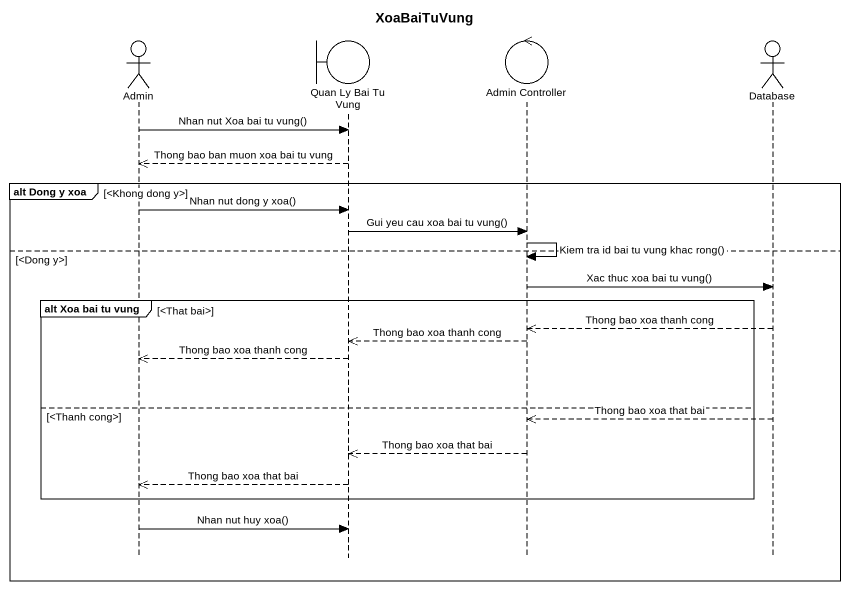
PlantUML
@startuml
title XoaBaiTuVung
hide footbox
actor Admin
boundary "Quan Ly Bai Tu Vung" as Quan_Ly_Bai_Tu_Vung
control "Admin Controller" as Admin_Controller
actor "Database" as Database_

Admin -> Quan_Ly_Bai_Tu_Vung : Nhan nut Xoa bai tu vung()
Quan_Ly_Bai_Tu_Vung -->> Admin : Thong bao ban muon xoa bai tu vung
group alt Dong y xoa [<Khong dong y>]
  Admin -> Quan_Ly_Bai_Tu_Vung : Nhan nut dong y xoa()
  Quan_Ly_Bai_Tu_Vung -> Admin_Controller : Gui yeu cau xoa bai tu vung()
  Admin_Controller -> Admin_Controller : Kiem tra id bai tu vung khac rong()
else <Dong y>
  Admin_Controller -> Database_ : Xac thuc xoa bai tu vung()
  group alt Xoa bai tu vung [<That bai>]
    Database_ -->> Admin_Controller : Thong bao xoa thanh cong
    Admin_Controller -->> Quan_Ly_Bai_Tu_Vung : Thong bao xoa thanh cong
    Quan_Ly_Bai_Tu_Vung -->> Admin : Thong bao xoa thanh cong
  else <Thanh cong>
    Database_ -->> Admin_Controller : Thong bao xoa that bai
    Admin_Controller -->> Quan_Ly_Bai_Tu_Vung : Thong bao xoa that bai
    Quan_Ly_Bai_Tu_Vung -->> Admin : Thong bao xoa that bai
  end
  Admin -> Quan_Ly_Bai_Tu_Vung : Nhan nut huy xoa()
end
@enduml
